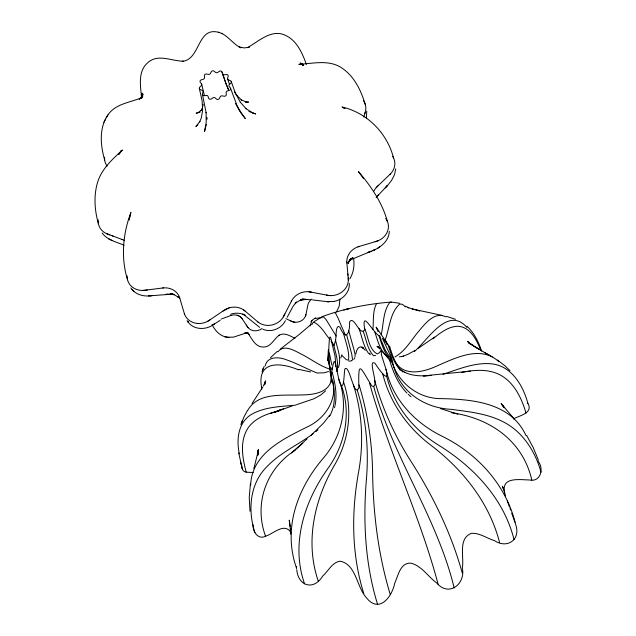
<?xml version="1.0" encoding="UTF-8"?>
<svg xmlns="http://www.w3.org/2000/svg" width="636" height="636" viewBox="0 0 636 636"><rect width="100%" height="100%" fill="white"/><g stroke="black" fill="none" stroke-linecap="round" stroke-linejoin="round"><path stroke-width="0.95" d="M377.434 330.291L376.122 327.135L389.876 347.208L382.411 338.296L391.212 357.225L392.531 361.216L392.181 362.194L390.79 361.415L383.095 352.296L381.226 351.247L381.457 354.952L385.996 369.325C390.401 386.139 377.736 367.64 375.121 363.41C366.423 357.527 381.02 389.725 371.869 386.028C360.429 368.093 358.068 357.925 358.887 387.61C353.95 398.836 349.951 364.746 344.998 368.769C343.766 371.289 344.521 394.733 339.441 381.695C334.305 360.366 334.838 352.67 331.316 375.025C329.567 373.801 330.243 370.39 329.79 368.395C329.456 362.925 329.186 357.456 328.764 351.994C328.748 351.597 328.478 348.592 328.287 350.38C328.144 353.719 328.089 357.066 327.882 360.405C328.104 358.235 328.319 356.065 328.478 353.886M296.734 569.618C298.205 586.281 313.747 590.884 322.714 576.049C328.367 571.104 331.968 562.51 339.974 561.198C355.937 563.973 356.653 586.479 365.811 596.958C378.571 614.193 391.736 597.697 394.741 583.148C398.287 575.612 400.1 562.614 410.943 563.146C421.859 565.913 428.171 576.852 436.972 583.212C448.897 597.268 465.83 583.776 462.324 568.067C464.375 557.16 457.745 538.62 471.324 533.35C479.576 532.714 486.723 538.295 494.403 540.584C507.21 549.202 520.94 539.63 515.717 524.7C506.534 485.491 477.922 453.85 442.29 436.328C415.077 423.051 392.674 399.488 385.996 369.325M206.978 119.337L207.034 117.437M372.871 329.488C373.809 320.942 372.41 311.417 376.528 303.642L377.665 303.404M257.898 453.595L257.795 455.312L258.097 450.185L257.946 452.737M335.919 366.622L335.053 356.049L332.405 345.125M328.566 352.63C329.13 348.52 328.884 325.314 332.231 344.497M505.572 495.969C498.918 476.595 517.545 479.6 529.494 479.981C540.695 482.438 544.281 468.303 537.984 461.116M389.312 231.329C388.858 242.92 377.442 249.622 367.544 252.603L371.297 251.172L349.562 260.243M332.302 344.752C333.479 347.59 335.085 342.804 335.14 341.627C336.754 339.107 334.846 323.589 339.855 327.039C346.071 341.945 350.07 332.628 349.562 321.991C353.87 314.566 359.96 337.342 364.81 329.655C361.033 308.007 372.919 332.859 379.414 335.951M141.701 98.031L142.162 93.102L141.709 97.753L142.997 94.033L140.755 98.501L142.854 95.821L139.212 99.248L142.106 97.467C130.483 102.619 115.76 103.445 107.913 114.925C98.779 128.178 100.48 145.509 104.694 160.192M129.299 219.722L129.728 215.286L129.235 219.937L130.905 212.48C122.82 233.921 120.737 257.667 127.518 279.753M331.3 382.196L331.388 375.876M250.671 485.204C251.602 454.032 282.471 439.293 306.632 427.241C324.551 419.227 337.843 400.267 332.596 380.153M257.906 453.603L258.168 451.147L257.596 454.74L258.582 449.573L253.867 468.645M395.703 168.858L394.598 174.526L391.617 180.346L388.214 184.702L376.305 197.247M250.465 483.241L249.225 497.424L250.004 511.28M203.25 104.217L202.208 108.581L202.471 108.096L201.063 110.513L201.501 110.028L198.019 112.739L198.774 112.429L196.166 113.216L200.3 111.992M335.172 405.053C337.199 394.105 335.148 382.912 332.151 372.354M381.234 334.647C383.659 323.986 383.015 311.6 389.693 302.505L391.267 302.076L399.766 303.308M264.791 384.867L265.466 381.036L265.109 383.023M310.241 325.886L311.791 320.663L311.068 321.713L313.015 319.503L315.647 318.008L314.415 318.525L320.727 317.769M305.503 316.06A9.89 8.809 -16.2 0 0 305.765 315.329A9.755 8.689 -16.2 0 0 305.948 314.589L307.904 304.906A9.707 8.642 -16.2 0 1 311.934 299.063M366.376 117.891L366.741 111.109M340.801 357.989L341.882 354.721M336.865 371.567C339.075 362.782 335.832 353.767 333.749 345.269M206.342 124.505L204.538 131.445L206.167 122.756L206.096 112.397L206.136 112.818L202.479 94.557M334.528 407.612L334.957 405.903M265.148 382.856L265.625 381.004L263.304 386.06M331.658 378.754C329.305 393.859 311.123 394.964 299 394.988C281.462 395.568 257.652 392.452 247.627 410.554M348.154 263.543L348.727 261.73L348.178 263.193L351.295 258.351L349.013 260.744M355.961 353.855C356.16 349.776 359.555 343.997 363.72 348.544L362.059 347.177L365.326 350.301M363.816 117.072L365.287 112.079A16.353 14.556 -16.2 0 0 363.387 100.583M364.913 113.327L365.191 112.397M385.185 339.823C389.685 328.081 389.82 313.19 399.456 304.27L401.427 304.056L403.542 305.081L405.243 306.91M262.596 370.247L264.186 366.336M262.08 371.853L263.105 368.546M321.872 317.952L322.285 316.649L323.144 316.561L325.966 319.399L336.182 336.11M240.925 424.792L243.779 417.311L247.507 410.411M241.227 423.87L242.364 420.444M265.236 365.891C267.231 355.826 279.601 356.923 286.884 359.952C297.346 363.538 306.989 369.047 317.261 373.086M118.86 154.461L119.481 152.942M312.204 324.368L312.88 322.754L314.033 322.309C321.228 325.791 325.012 333.733 330.02 339.64M330.64 414.275C336.651 401.857 334.393 387.419 330.76 374.668M338.344 367.68C341.85 358.632 337.374 348.751 335.466 339.807M291.519 300.947L283.728 316.187A16.353 14.556 -16.2 0 1 257.588 321.705L257.341 321.498M284.864 313.969L283.33 316.911M349.808 278.878C353.632 272.717 354.665 265.22 353.568 258.113M354.904 357.647L353.767 359.451M285.365 320.647C281.549 328.733 271.087 332.874 262.851 329.233M381.425 349.736L379.525 352.686L377.124 353.95C368.769 349.14 368.339 336.961 364.786 328.796M287.178 317.308L293.387 305.757L296.615 302.084L295.12 303.269L299.961 300.359L305.805 299.214L302.227 299.397L304.008 299.286M103.883 122.295L105.52 119.306M106.323 117.827L107.913 114.925M329.456 416.508L330.307 415.054M336.508 311.91L339.234 306.099L339.894 299.103M119.512 153.634L121.452 150.462L118.67 154.151L122.438 150.032C112.413 159.183 101.744 168.826 97.61 182.23C93.54 195.761 94.605 210.246 98.389 223.713M262.795 387.046L252.055 403.494M277.932 351.788C284.491 343.273 296.273 351.827 303.523 355.254C312.451 360.095 320.783 366.408 330.593 369.381M329.941 414.926L323.263 423.409L311.076 435.239M376.433 197.104L378.341 195.021L376.186 197.367M385.178 187.954L387.578 185.354L385.766 187.318M351.295 258.351L349.744 259.989L352.789 257.715L349.887 259.631L351.199 258.773M376.186 187.66L377.625 186.189M270.427 357.774L277.24 351.422M390.552 173.803L377.22 186.579A16.361 14.564 -16.2 0 0 373.944 190.999M302.164 299.246L300.876 300.55L302.164 299.246L300.375 300.319L302.06 299.492L301.011 299.834L307.124 299.492L302.736 299.461L304.962 299.421M414.298 351.636C427.71 340.22 447.792 305.558 466.911 327.381M197.907 124.672L195.872 126.62L199.911 121.317L199.632 121.881L201.183 118.36L202.646 110.553L202.105 100.782L199.338 88.507M378.126 185.712L378.619 185.235M325.68 390.838L320.6 395.107L313.794 398.82L296.646 404.639M311.338 324.225L299.413 334.305L280.333 349.1M307.132 438.808L294.023 450.805M291.495 452.967L302.831 443.213M315.798 431.717L317.992 429.864M432.846 338.909C440.064 333.026 448.07 326.562 457.809 326.252C470.338 326.888 476.626 339.942 480.697 350.102M313.858 321.84L322.285 316.649M295.104 450.232C266.19 468.883 253.629 503.497 265.53 536.235C258.264 540.123 252.389 531.457 253.144 524.835M313.119 433.736C298.014 444.866 280.381 452.649 267.247 466.363C249.702 483.376 247.627 510.31 254.893 532.571M418.345 348.202L434.69 337.04M222.934 311.052L229.159 307.864M209.92 319.884L208.759 320.663A16.83 14.986 -16.2 0 1 207.861 321.204M212.631 325.083L214.404 323.923C206.795 330.291 193.344 330.37 187.684 321.403M377.895 248.096L379.644 246.951L378.674 247.587M213.465 324.535L220.112 320.401M414.783 350.563L408.058 354.284L402.095 356.613L403.637 356.2L399.281 356.883M513.435 418.854C519.795 415.523 534.153 412.796 527.498 402.771M394.908 356.963C405.498 351.088 411.373 339.775 419.06 330.855C425.397 323.358 434.746 311.243 445.852 316.855M370.033 353.409L368.562 353.393C363.402 346.151 361.987 336.913 359.086 328.645M372.974 250.536L375.383 249.368L373.761 250.155M265.53 536.235C273.528 533.811 284.443 522.077 290.986 532.594M375.534 355.524L373.539 355.739C367.393 349.212 366.257 339.481 363.228 331.34M302.06 299.492L301.257 299.834L303.038 299.119M322.667 316.458C344.648 308.492 367.974 303.793 391.267 302.076M328.502 371.472L324.137 372.807L317.897 372.974M283.64 408.67L274.808 412.168L292.353 405.871M378.364 240.639L375.017 241.76M279.657 410.212L281.867 409.361L270.745 413.328M230.47 315.615L230.566 315.575A9.429 8.395 -16.2 0 1 230.812 315.488L231.067 315.4M220.994 319.192L221.638 318.954M222.417 318.652L230.59 315.567A9.707 8.642 -16.2 0 1 242.165 318.787L247.523 326.928A9.715 8.65 -16.2 0 0 262.016 328.478M358.06 246.808L359.412 246.386M230.534 314.271C235.225 312.554 240.654 312.84 245.067 315.21L242.761 314.136L243.397 314.415M443.014 374.214C458.437 369.349 473.971 362.504 490.499 363.736C511.177 365.159 523.158 385.408 527.912 403.51M343.774 310.002L349.077 308.627L346.922 309.152M277.741 411.301C266.595 413.821 254.893 418.21 248.072 427.925C239.502 441.122 242.332 457.912 246.259 472.182L253.184 472.516M334.56 312.507L335.681 313.397L337.97 317.913L345.412 335.283M278.743 411.039L276.024 411.611L278.926 411.055M461.609 372.45C474.186 369.778 487.987 368.785 499.824 374.755C514.238 382.387 521.592 398.144 526.052 413.09M332.763 301.567C341.715 300.756 349.975 292.735 349.299 283.418M145.882 290.135L147.282 289.952M245.909 102.309L248.628 102.046L245.639 101.863L246.355 102.006L241.251 99.908L241.68 100.249L236.505 95.002L236.767 95.36L234.39 91.576M163.38 287.901L144.65 290.294A16.353 14.556 -16.2 0 1 127.168 275.945M333.916 301.416L327.453 301.695L329.011 301.814M145.183 290.223L143.084 290.421M130.857 287.957C135.237 294.707 143.975 296.933 151.567 295.661M148.427 295.971L152.529 295.581M470.441 371.162L423.322 375.892L431.454 375.407C422.431 376.178 412.844 376.337 404.552 372.187L405.172 372.545L400.33 369.516M295.955 405.1C281.128 406.627 265.395 406.65 252.031 414.1C238.103 421.819 236.195 439.762 239.343 453.873M150.406 295.764L172.332 294.142L169.907 293.84L174.105 294.404L170.869 293.959L174.582 295.001L177.873 296.877M167.848 294.253L165.67 294.389L168.715 294.198M351.04 361.105L348.6 360.97M227.044 337.183L233.436 337.152L246.537 332.859L244.765 332.978L247.746 333.288L246.06 332.684L248.763 333.972L247.126 332.572L249.066 334.592L247.436 332.31C251.482 337.947 255.044 347.24 263.455 347.041C271 347.169 273.965 338.813 279.347 335.1L279.029 335.315C284.3 332.016 290.175 336.046 294.945 338.288M301.981 299.365L303.905 299.302M328.057 301.742L312.666 299.954M306.401 299.469L310.249 299.739M197.685 323.47L197.247 323.43M219.094 32.452C196.953 26.028 200.73 59.498 182.333 61.366L183.391 61.191C171.656 61.183 157.545 53.241 147.441 62.964C137.622 71.741 140.588 86.329 141.574 97.849M246.259 472.182C243.031 471.999 241.577 468.446 241.712 465.616M442.441 315.464L412.271 308.993L419.784 310.901L418.401 310.559M212.042 324.575C214.896 330.41 219.905 336.078 226.631 337.104M224.572 336.722L229.024 337.549M311.624 292.25L310.265 291.996A16.242 14.461 -16.2 0 0 308.897 291.805M326.53 295.056L327.54 295.247M310.4 292.019L327.882 295.311A16.401 14.596 -16.2 0 0 331.34 295.613M351.398 360.62L352.36 360.207L352.447 358.982L351.772 354.292L346.676 334.83M310.622 371.941L298.912 369.421M451.695 412.796C489.863 418.043 522.848 440.732 531.791 480.005M446.512 316.386L455.511 319.296M413.551 309.327L407.39 307.299L408.582 307.856L405.45 306.139M440.422 408.566L457.833 414.179M298.554 369.874C280.874 362.329 256.435 360.048 261.65 387.785M221.471 33.318C228.849 36.705 233.412 44.361 240.837 47.787L239.263 46.961L244.176 47.923L249.256 47.239L247.468 47.66C258.932 41.292 271.763 28.286 286.033 35.608C297.203 41.086 302.402 53.368 306.377 64.419M218.323 32.19L222.362 33.629M112.326 235.821L112.954 236.059M121.826 239.382L122.462 239.613M109.79 234.875L106.625 233.666M248.883 111.403L255.704 113.987L251.983 112.564L252.595 112.882L245.79 108.478L246.212 108.851L240.281 102.173L240.535 102.547L235.463 93.349L231.194 81.4M124.084 245.25C116.468 241.847 107.214 240.233 102.134 232.951M354.944 356.589L355.182 354.968L354.141 350.285L348.743 330.823M378.301 347.2L379.422 347.717M290.286 320.711L292.099 321.546A9.747 8.681 -16.2 0 0 294.858 322.221M285.826 318.62L291.646 321.347A9.707 8.642 -16.2 0 0 305.948 314.589M108.486 238.723L111.96 240.424M243.652 314.534L259.631 327.349M484.751 352.694L492.328 356.891M344.394 108.311L342.041 106.975C367.187 112.826 387.141 133.035 393.525 157.903M343.456 107.723L345.078 108.669M489.513 355.341L474.607 346.668L479.099 349.283L468.342 342.255L470.394 343.965L467.826 341.635L469.813 343.631L467.993 341.453L469.917 343.758M388.445 357.098C379.851 351.652 377.84 340.467 374.628 331.539M471.681 344.728L473.844 346.167L468.851 342.828M369.516 354.165L370.438 354.785M497.495 360.024L504.897 365.78L509.977 370.677M303.046 65.15L300.105 62.964L303.682 65.142L300.55 64.029L302.943 64.673L298.872 64.363C313.62 63.481 330.402 59.029 343.361 69.07C355.158 77.656 361.359 91.528 365.477 105.115M243.675 309.939L245.21 311.155M378.142 347.089L377.021 346.215L380.344 348.862L377.975 346.811L379.915 348.918M258.089 322.118L244.804 310.813A16.353 14.556 -16.2 0 0 224.118 310.241L209.196 320.377A16.353 14.556 -16.2 0 1 184.321 313.461L179.67 297.879A16.353 14.556 -16.2 0 0 162.713 287.973M498.759 361.653C480.983 345.046 456.084 357.671 437.425 365.756C424.379 371.893 404.727 377.1 395.354 362.258M362.059 347.177L362.862 347.844M178.605 297.465L177.444 296.495L178.136 297.131M408.32 394.384L411.007 396.785M391.402 360.048C384.271 353.934 381.815 344.299 378.976 335.721M402.906 372.068C395.846 365.382 392.523 355.858 389.701 346.803M466.88 326.181C474.17 332.787 478.582 341.922 481.635 351.128M133.202 290.644L133.854 291.312L132.01 289.42M303.205 65.095L302.06 63.886L303.245 65.285M407.016 393.112C398.136 384.128 393.175 372.14 389.637 360.215M342.279 355.802L346.302 359.698L348.154 360.071L348.671 359.332C349.331 350.436 345.499 341.834 343.543 333.288M514.047 418.838L501.16 403.494L504.3 407.795L502.186 404.735L503.553 406.865M400.139 370.096C394.256 363.116 391.005 354.403 388.397 345.761M389.733 356.947L385.376 350.356L381.608 341.405M385.67 218.45L385.861 218.705A16.846 14.994 -16.2 0 1 386.227 219.221M240.861 112.858L245.289 118.598L239.518 110.306L239.74 110.68L237.156 105.838L230.526 88.245M248.024 327.612L247.158 326.371M334.162 345.332L331.07 341.087M363.379 178.43L358.418 171.537C370.979 186.165 382.164 202.487 387.348 221.28M187.946 321.768L188.487 322.524L187.143 320.639M246.323 325.107L246.744 325.743M526.64 435.437L533.286 447.696L538.406 460.265M240.416 112.151L235.439 103.43M525.972 435.501C511.018 402.946 473.43 399.376 442.092 398.629C416.421 399.17 394.71 380.01 390.162 355.023M228.531 89.31L225.875 83.57L222.036 72.067A1.765 1.574 -16.2 0 0 219.348 71.319L217.743 72.409A1.765 1.574 -16.2 0 1 215.509 72.353L214.125 71.176A1.765 1.574 -16.2 0 0 211.303 71.773L210.46 73.41A1.765 1.574 -16.2 0 1 208.425 74.38L206.541 74.022A1.765 1.574 -16.2 0 0 204.331 75.803L204.49 77.56A1.765 1.574 -16.2 0 1 203.194 79.285L201.302 79.85A1.765 1.574 -16.2 0 0 200.308 82.33L201.421 83.729A1.765 1.574 -16.2 0 1 201.215 85.765L199.823 87.084A1.765 1.574 -16.2 0 0 200.308 89.612L202.073 90.272A1.765 1.574 -16.2 0 1 203.011 92.069L202.502 93.802A1.765 1.574 -16.2 0 0 204.331 95.694L206.279 95.44A1.765 1.574 -16.2 0 1 208.107 96.513L208.608 98.19A1.765 1.574 -16.2 0 0 211.295 98.938L212.909 97.849A1.765 1.574 -16.2 0 1 215.143 97.904L216.518 99.081A1.765 1.574 -16.2 0 0 219.34 98.485L220.183 96.839A1.765 1.574 -16.2 0 1 222.218 95.877L224.111 96.235A1.765 1.574 -16.2 0 0 226.313 94.454L226.154 92.697A1.765 1.574 -16.2 0 1 227.45 90.972L229.342 90.407A1.765 1.574 -16.2 0 0 230.335 87.927L229.23 86.528A1.765 1.574 -16.2 0 1 229.437 84.493L230.82 83.173A1.765 1.574 -16.2 0 0 230.335 80.645L228.57 79.985A1.765 1.574 -16.2 0 1 227.632 78.188L228.149 76.455A1.765 1.574 -16.2 0 0 226.321 74.563L224.365 74.817A1.765 1.574 -16.2 0 1 222.536 73.744L222.036 72.067M377.776 331.022L378.118 331.746M228.316 89.803L222.536 73.744M184.591 314.279L184.321 313.461M507.258 500.81L509.452 506.94M510 508.474L510.549 510M511.646 513.061L514.929 522.204M504.769 492.892L502.448 486.19L503.235 488.464M227.632 78.999L229.524 84.461M179.439 297.171L179.821 298.371M541.021 472.143C535.13 450.845 521.973 430.477 501.422 420.937C485.84 413.424 468.438 411.667 451.52 409.361C423.258 408.073 397.929 390.48 392.531 361.622M514.039 539.67C503.784 498.234 472.985 466.22 437.488 444.477C412.804 428.91 393.581 404.854 386.704 376.202M386.004 341.19L387.149 344.784M499.61 542.659C489.338 502.257 462.285 468.772 429.435 444.119C406.627 426.518 389.693 401.793 382.689 373.737M379.867 336.054L381.274 340.514M462.213 572.861C451.067 532.61 432.528 494.856 409.997 459.828C394.4 435.191 382.339 408.384 374.612 380.256M454.191 588.006C437.035 517.052 392.627 456.902 373.785 386.632M438.117 584.245C419.863 515.494 388.477 451.194 369.413 382.721M359.07 384.899C367.592 412.804 372.02 441.845 372.569 471.006C373.062 512.672 378.094 554.401 390.218 594.366M357.233 390.13C366.09 418.496 368.824 448.452 366.527 478.018C362.886 520.312 364.945 563.417 377.53 604.2M353.37 384.748C362.178 412.446 363.808 442.036 358.839 470.632C351.303 511.368 351.287 553.837 363.808 593.642M343.527 382.005C353.004 409.139 349.275 439.245 335.14 464.034C314.518 498.974 304.716 541.554 318.223 580.962M238.699 452.919L242.427 469.36M341.484 385.75C351.438 413.32 345.173 443.872 328.597 467.468C304.596 500.707 290.437 543.597 304.58 583.904M338.853 379.279C348.774 405.999 342.112 435.994 323.891 457.467C297.489 488.146 282.416 528.341 296.583 568.322L296.416 566.716M240.503 462.173L241.124 464.518M327.993 358.521L330.41 368.761M327.93 359.849L330.33 370.041M329.758 367.783L331.443 374.222M329.345 352.916L331.849 365.04M201.668 84.198L204.323 95.344M290.302 526.529L289.253 520.168L290.827 534.264M290.628 528.158L290.946 529.796M261.34 386.815L261.722 389.431M331.634 367.894L331.841 369.58M330.792 372.799L331.292 381.616M346.882 262.922L346.811 261.976M347.86 273.941L347.964 275.205M348.186 277.725L348.337 280.253M386.402 219.492A16.353 14.556 -16.2 0 1 376.369 241.354L358.863 246.545A16.353 14.556 -16.2 0 0 346.851 262.573L348.29 278.83A16.353 14.556 -16.2 0 1 327.882 295.311M392.651 156.353A16.385 14.58 -16.2 0 1 390.059 174.304M104.614 157.227A16.353 14.556 -16.2 0 0 106.594 165.376A16.846 14.994 -16.2 0 0 107.134 166.163M98.23 219.857A16.353 14.556 -16.2 0 0 107.404 233.984L123.758 240.106A16.417 14.62 -16.2 0 1 124.354 240.336M291.503 300.979A16.425 14.62 -16.2 0 1 310.471 291.988M242.173 318.803A9.786 8.713 -16.2 0 0 241.736 318.191A9.723 8.658 -16.2 0 0 237.204 315.249"/></g></svg>
